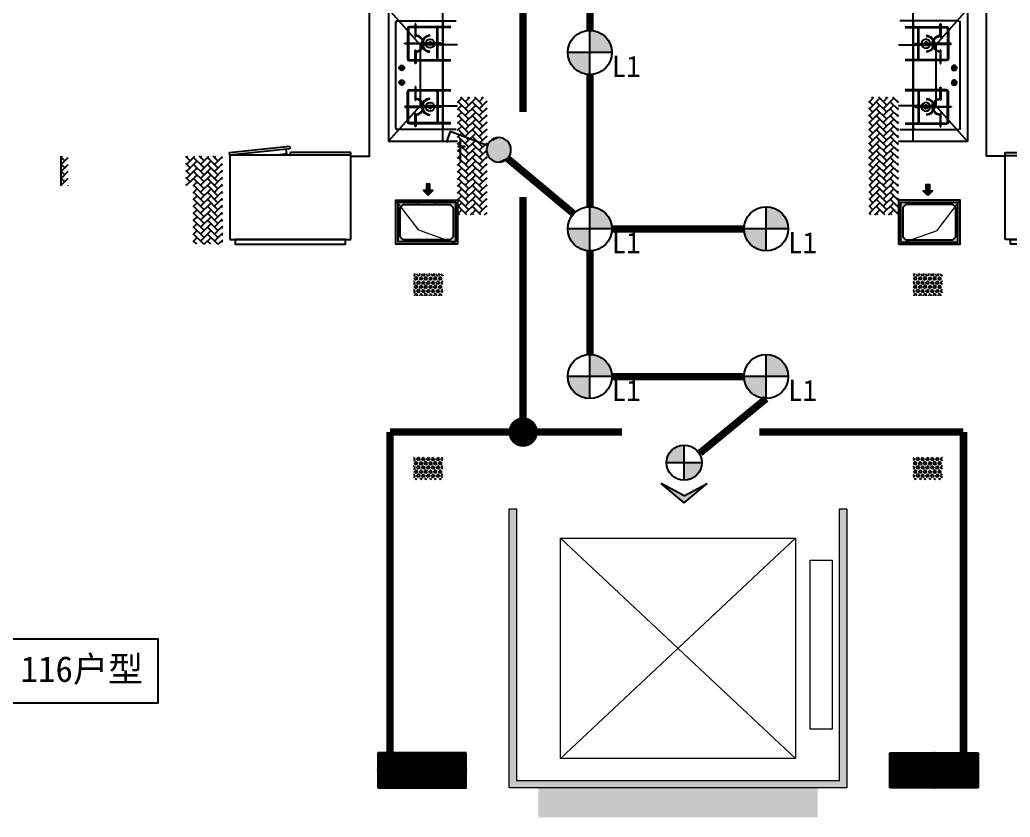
# Model space of a CAD drawing. Extents: x 2803505 to 5851001, y -1372902 to 24339.
# Drawn here: x 3264482 to 3271223, y -887371 to -881944 of the extents above; entities that cross this region are included whole.
import ezdxf
from ezdxf.enums import TextEntityAlignment as Align

# ---------------------------------------------------------------- set-up
doc = ezdxf.new("R2010")
doc.units = 0
doc.header["$LTSCALE"] = 1000
doc.header["$MEASUREMENT"] = 0
doc.layers.get('0').update_dxf_attribs({"linetype": 'CONTINUOUS'})
for name, color, linetype in [('!!电气', 1, 'CONTINUOUS'), ('A-标注', 1, 'CONTINUOUS'), ('AH-FURNITURE', 1, 'CONTINUOUS'), ('DIM-照明', 7, 'CONTINUOUS'), ('E-天花灯具', 92, 'CONTINUOUS'), ('EQUIP-照明', 3, 'CONTINUOUS'), ('EQUIP-箱柜', 3, 'CONTINUOUS'), ('LVTRY', 252, 'CONTINUOUS'), ('WIRE-动力', 7, 'CONTINUOUS'), ('WIRE-照明', 2, 'CONTINUOUS'), ('保温', 6, 'CONTINUOUS'), ('建筑-排气道', 252, 'CONTINUOUS')]:
    doc.layers.add(name, color=color, linetype=linetype)
for name, color, linetype, lineweight in [('3.5方案汇报，与郭总、侯月琴确定户型_t8$0$STAIR', 2, 'CONTINUOUS', 18), ('PUB_HATCH', 8, 'CONTINUOUS', 9), ('填充', 251, 'CONTINUOUS', 5), ('平面-空调预留孔', 252, 'CONTINUOUS', 15), ('立面-洞口示意', 252, 'CONTINUOUS', 13)]:
    doc.layers.add(name, color=color, linetype=linetype, lineweight=lineweight)
doc.styles.add('_TCH_LABEL', font='COMPLEX', dxfattribs={"bigfont": 'GBCBIG'})
doc.styles.add('_TEL_ATTDEF', font='gbenor', dxfattribs={"bigfont": 'gbcbig'})
doc.styles.add('_TEL_DIM', font='SIMPLEX', dxfattribs={"width": 0.8, "height": 3.5, "bigfont": 'HZTXT'})
doc.styles.add('DIM_FONT', font='SIMPLEX', dxfattribs={"width": 0.7, "bigfont": 'GBCBIG'})
doc.styles.add('黑体', font='simhei.ttf')
pattern_1 = [(45, (0, 0), (0, 47.4157523), [100.584, -33.528]), (135, (23.708, 23.708), (3e-15, 47.4157523), [100.584, -33.528])]
pattern_2 = [(90, (0, 0), (-16.49778, 1e-15), [9.525, -19.05]), (210, (0, 0), (8.24889, -14.2874966), [9.525, -19.05]), (150, (6e-16, 9.525), (-8.24889, -14.2874966), [9.525, -19.05])]

# ---------------------------------------------------------------- blocks, each defined once
blk = doc.blocks.new('rtyg7uyhg')
at = {"layer": 'LVTRY'}
for p, q in [((193590.3, 45458.1), (193590.3, 45069.5)), ((194234.6, 45488.8), (193621, 45488.8)), ((193925.8, 45440.4), (193940.1, 45432.2)), ((194265.3, 45069.5), (194265.3, 45458.1)), ((193682.3, 45407), (193887.8, 45407)), ((193896.4, 45429.9), (193857.6, 45326.3)), ((193875.3, 45316), (193945.6, 45401.5)), ((194111.9, 45407), (194173.3, 45407)), ((193621, 45130.8), (193621, 45345.6)), ((193857.6, 45326.3), (193875.3, 45316)), ((194009.6, 45345.6), (194009.6, 45130.8)), ((194050.5, 45130.8), (194050.5, 45345.6)), ((194234.6, 45345.6), (194234.6, 45130.8)), ((193621, 45038.8), (194234.6, 45038.8)), ((193948.3, 45069.5), (193682.3, 45069.5)), ((194173.3, 45069.5), (194111.9, 45069.5))]:
    blk.add_line(p, q, dxfattribs=at)
for centre, radius in [((193866.4, 45437.7), 20.5), ((193989.2, 45437.7), 20.5), ((194071, 45437.7), 20.5), ((193815.3, 45238.2), 25.6), ((194137.5, 45238.2), 25.6)]:
    blk.add_circle(centre, radius, dxfattribs=at)
for centre, radius, start, end in [((193621, 45458.1), 30.7, 89.99999, 179.99999), ((193915.6, 45422.7), 20.5, 59.99999, 159.46231), ((193929.8, 45414.5), 20.5, 320.53767, 59.99999), ((194234.6, 45458.1), 30.7, 359.99999, 89.99999), ((193682.3, 45345.6), 61.4, 89.99999, 179.99999), ((193948.3, 45345.6), 61.4, 359.99999, 89.99999), ((194111.9, 45345.6), 61.4, 89.99999, 179.99999), ((194173.3, 45345.6), 61.4, 359.99999, 89.99999), ((193682.3, 45130.8), 61.4, 179.99999, 269.99999), ((193948.3, 45130.8), 61.4, 269.99999, 359.99999), ((194111.9, 45130.8), 61.4, 179.99999, 269.99999), ((194173.3, 45130.8), 61.4, 269.99999, 359.99999), ((193621, 45069.5), 30.7, 179.99999, 269.99999), ((194234.6, 45069.5), 30.7, 269.99999, 359.99999)]:
    blk.add_arc(centre, radius, start, end, dxfattribs=at)
at = {"layer": 'LVTRY', "style": 'DIM_FONT', "width": 0.8, "flags": 9}
for tag in ['YSIZE', 'XSIZE']:
    blk.add_attdef(tag, (193927.8, 45487.8), '', height=0.5, rotation=89.99999, dxfattribs=at)
blk = doc.blocks.new('A$C60D053AF')
at = {"layer": 'AH-FURNITURE', "color": 8}
for p, q in [((232.5, -90), (128.3, -90)), ((232.5, -110), (128.3, -110)), ((192.5, -71), (327.6, -71)), ((192.5, -91), (327.6, -91)), ((245, -129.5), (245, -122.5)), ((265, -129.5), (265, -122.5)), ((341.7, -96.9), (370, -143.2)), ((355.9, -82.7), (384.2, -129)), ((255, -281), (255, -251)), ((393, -281), (393, -251)), ((255, -281), (393, -281))]:
    blk.add_line(p, q, dxfattribs=at)
for points in [[(170, -68, 1), (170, -94), (192.5, -94), (192.5, -68)], [(234, -251), (414, -251, 0.414214), (424, -241), (424, -111, 0.414214), (414, -101), (234, -101, 0.414214), (224, -111), (224, -241, 0.414214)], [(268, -122.5), (268, -107, 0.414214), (248, -87), (232.5, -87), (232.5, -113), (242, -113), (242, -122.5)], [(242, -152, 1), (268, -152), (268, -129.5), (242, -129.5)], [(383.8, -161.2, 1), (402.2, -142.8), (386.3, -126.9), (367.9, -145.3)]]:
    blk.add_lwpolyline(points, format="xyb", close=True, dxfattribs=at)
for centre, radius in [((100, -100), 30), ((255, -152), 15), ((255, -152), 10), ((393, -152), 15), ((393, -152), 10)]:
    blk.add_circle(centre, radius, dxfattribs=at)
for radius in [40, 20]:
    blk.add_arc((327.6, -111), radius, 45, 90, dxfattribs=at)
blk = doc.blocks.new('A-Kitchen-7')
at = {"layer": 'LVTRY'}
for p, q in [((-518.7, 779.7), (-7.2, 834.3)), ((-515, 756), (-518.7, 779.7)), ((-3.6, 810.6), (-515, 756)), ((-485.6, 760.5), (-484.9, 756)), ((-29.1, 767), (-112.1, 756)), ((-29.1, 767), (-35.2, 806.4)), ((-7.2, 834.3), (-3.6, 810.6)), ((515, 780), (0, 780)), ((0, 756), (0, 780)), ((515, 756), (515, 780)), ((515, 756), (-515, 756)), ((-515, 756), (-515, 40)), ((515, 40), (515, 756)), ((-515, 40), (515, 40))]:
    blk.add_line(p, q, dxfattribs=at)
blk.add_lwpolyline([(-468.9, 40), (-468.9, 0), (468.9, 0), (468.9, 40)], close=True, dxfattribs=at)
blk = doc.blocks.new('FRSDFDGDGDRGDR')
at = {"layer": '平面-空调预留孔', "color": 252}
for p, q in [((699618.9, 775447.8), (699746.3, 775447.8)), ((699746.3, 775447.8), (699746.3, 775355.4)), ((699612.3, 775044), (699612.3, 775441.2)), ((699719.9, 775342.2), (699719.9, 775143)), ((699726.5, 775348.8), (699739.7, 775348.8)), ((699726.5, 775136.4), (699739.7, 775136.4)), ((699746.3, 775129.8), (699746.3, 775037.4)), ((699746.3, 775037.4), (699618.9, 775037.4))]:
    blk.add_line(p, q, dxfattribs=at)
blk.add_lwpolyline([(699766.1, 775166.7), (699792.5, 775153.5), (699792.5, 775057.2), (699766.1, 775044), (699766.1, 775017.6), (699618.9, 775017.6, -0.414214), (699592.5, 775044), (699592.5, 775441.2, -0.414214), (699618.9, 775467.6), (699766.1, 775467.6), (699766.1, 775441.2), (699792.5, 775428), (699792.5, 775331.6), (699766.1, 775318.4)], format="xyb", close=True, dxfattribs=at)
for centre, radius in [((699739.7, 775331.6), 10.6), ((699739.7, 775243.2), 15.8), ((699739.7, 775153.5), 10.6)]:
    blk.add_circle(centre, radius, dxfattribs=at)
for centre, start, end in [((699618.9, 775441.2), 90, 180), ((699726.5, 775342.2), 90, 180), ((699739.7, 775355.4), 270, 360), ((699726.5, 775143), 180, 270), ((699739.7, 775129.8), 0, 90), ((699618.9, 775044), 180, 270)]:
    blk.add_arc(centre, 6.6, start, end, dxfattribs=at)
blk = doc.blocks.new('*U153')
h = blk.add_hatch(color=5)
h.set_gradient(color1=(0, 0, 255), rotation=180, tint=1)
h.paths.add_polyline_path([(0, 0), (-6.35, -6.35), (-6.35, -2.159), (-15, -2.159), (-15, 2.159), (-6.35, 2.159), (-6.35, 6.35)])
at = {"color": 0, "linetype": 'Continuous'}
blk.add_lwpolyline([(0, 0), (-6.35, -6.35), (-6.35, -2.159), (-15, -2.159), (-15, 2.159), (-6.35, 2.159), (-6.35, 6.35)], close=True, dxfattribs=at)
blk = doc.blocks.new('GDGDRGDRGRD')
at = {"layer": 'PUB_HATCH'}
blk.add_hatch(color=252, dxfattribs=at).paths.add_polyline_path([(430319.8, 370173.6), (430319.8, 370443.6), (430179.8, 370443.6), (430179.8, 370428.6), (430284.8, 370428.6), (430304.8, 370408.6), (430304.8, 370208.6), (430284.8, 370188.6), (429964.8, 370188.6), (429944.8, 370208.6), (429944.8, 370408.6), (429964.8, 370428.6), (430069.8, 370428.6), (430069.8, 370443.6), (429929.8, 370443.6), (429929.8, 370173.6)])
at = {"layer": 'LVTRY', "color": 251}
for p, q in [((430080.5, 371515.4), (429864.6, 371758.3)), ((430334.8, 371758.3), (429864.6, 371758.3)), ((429864.6, 371758.3), (429864.6, 370858.3)), ((430234.8, 370858.3), (430234.8, 371758.3)), ((430334.8, 371515.4), (430080.5, 371515.4)), ((430080.5, 371515.4), (430080.5, 371100.3)), ((429864.6, 370858.3), (430080.5, 371100.3)), ((430080.5, 371100.3), (430334.8, 371100.3)), ((429864.6, 370858.3), (430334.8, 370858.3))]:
    blk.add_line(p, q, dxfattribs=at)
at = {"layer": 'LVTRY'}
for p, q in [((429914.8, 370948.3), (429914.8, 371668.3)), ((429924.8, 371678.3), (430324.8, 371678.3)), ((429994.8, 371628.3), (429994.8, 371418.3)), ((429999.8, 371628.3), (429999.8, 371418.3)), ((430289.8, 371638.3), (430004.8, 371638.3)), ((430289.8, 371633.3), (430004.8, 371633.3)), ((430045.1, 371658.3), (430045.1, 371568.3)), ((430049.6, 371658.3), (430045.1, 371658.3)), ((430049.6, 371568.3), (430049.6, 371658.3)), ((430194.8, 371418.3), (430194.8, 371628.3)), ((430199.8, 371418.3), (430199.8, 371628.3)), ((430234.8, 371668.3), (430234.8, 370948.3)), ((430045.1, 371568.3), (430049.6, 371568.3)), ((429974.8, 371525.6), (430102.3, 371525.6)), ((429974.8, 371521.1), (429974.8, 371525.6)), ((430102.3, 371521.1), (429974.8, 371521.1)), ((430219.8, 371525.6), (430092.3, 371525.6)), ((430092.3, 371525.6), (430092.3, 371521.1)), ((430092.3, 371521.1), (430219.8, 371521.1)), ((430102.3, 371525.6), (430102.3, 371521.1)), ((430219.8, 371521.1), (430219.8, 371525.6)), ((430234.8, 371100.3), (430234.8, 371515.4)), ((430004.8, 371413.3), (430289.8, 371413.3)), ((430045.1, 371388.3), (430045.1, 371478.3)), ((430045.1, 371478.3), (430049.6, 371478.3)), ((430049.6, 371478.3), (430049.6, 371388.3)), ((429935.4, 371358.3), (429974.2, 371358.3)), ((429954.8, 371338.9), (429954.8, 371377.7)), ((430004.8, 371408.3), (430289.8, 371408.3)), ((430049.6, 371388.3), (430045.1, 371388.3)), ((429954.8, 371238.9), (429954.8, 371277.7)), ((429935.4, 371258.3), (429974.2, 371258.3)), ((430045.1, 371228.3), (430045.1, 371138.3)), ((430049.6, 371228.3), (430045.1, 371228.3)), ((430049.6, 371138.3), (430049.6, 371228.3)), ((429994.8, 370988.3), (429994.8, 371198.3)), ((429999.8, 370988.3), (429999.8, 371198.3)), ((430004.8, 371208.3), (430289.8, 371208.3)), ((430004.8, 371203.3), (430289.8, 371203.3)), ((430194.8, 371198.3), (430194.8, 370988.3)), ((430199.8, 371198.3), (430199.8, 370988.3)), ((430102.3, 371095.6), (429974.8, 371095.6)), ((429974.8, 371095.6), (429974.8, 371091.1)), ((429974.8, 371091.1), (430102.3, 371091.1)), ((430045.1, 371138.3), (430049.6, 371138.3)), ((430092.3, 371091.1), (430092.3, 371095.6)), ((430092.3, 371095.6), (430219.8, 371095.6)), ((430219.8, 371091.1), (430092.3, 371091.1)), ((430102.3, 371091.1), (430102.3, 371095.6)), ((430219.8, 371095.6), (430219.8, 371091.1)), ((430045.1, 370958.3), (430045.1, 371048.3)), ((430045.1, 371048.3), (430049.6, 371048.3)), ((430049.6, 371048.3), (430049.6, 370958.3)), ((430289.8, 370983.3), (430004.8, 370983.3)), ((430289.8, 370978.3), (430004.8, 370978.3)), ((430049.6, 370958.3), (430045.1, 370958.3)), ((430324.8, 370938.3), (429924.8, 370938.3))]:
    blk.add_line(p, q, dxfattribs=at)
at = {"layer": 'LVTRY', "color": 252}
for p, q in [((430069.8, 370428.6), (430069.8, 370443.6)), ((430179.8, 370428.6), (430179.8, 370443.6))]:
    blk.add_line(p, q, dxfattribs=at)
at = {"layer": 'LVTRY'}
blk.add_lwpolyline([(429608.8, 370758.3), (429734.8, 370758.3), (429734.8, 371758.3), (427634.8, 371758.3)], dxfattribs=at)
at = {"layer": 'LVTRY', "color": 252}
for points in [[(430334.8, 370158.6), (429914.8, 370158.6), (429914.8, 370458.6), (430334.8, 370458.6)], [(430319.8, 370173.6), (429929.8, 370173.6), (429929.8, 370443.6), (430319.8, 370443.6)], [(429964.8, 370428.6), (430284.8, 370428.6), (430304.8, 370408.6), (430304.8, 370208.6), (430284.8, 370188.6), (429964.8, 370188.6), (429944.8, 370208.6), (429944.8, 370408.6), (429964.8, 370428.6)]]:
    blk.add_lwpolyline(points, close=True, dxfattribs=at)
at = {"layer": 'LVTRY'}
for centre, radius in [((430147.3, 371523.3), 29.7), ((430147.3, 371523.3), 11.7), ((429954.8, 371358.3), 17), ((429954.8, 371258.3), 17), ((430147.3, 371093.3), 29.7), ((430147.3, 371093.3), 11.7)]:
    blk.add_circle(centre, radius, dxfattribs=at)
for centre, radius, start, end in [((429924.8, 371668.3), 10, 90, 180), ((430004.8, 371628.3), 10, 90, 180), ((430004.8, 371628.3), 5, 90, 180), ((430189.8, 371628.3), 10, 0, 90), ((430189.8, 371628.3), 5, 0, 90), ((430224.8, 371668.3), 10, 0, 90), ((430047.3, 371523.3), 56.7, 2.27424, 87.72576), ((430047.3, 371523.3), 52.2, 2.47041, 87.52959), ((430147.3, 371523.3), 56.7, 92.27424, 177.72576), ((430147.3, 371523.3), 52.2, 92.47041, 177.52959), ((430047.3, 371523.3), 56.7, 272.27424, 357.72576), ((430047.3, 371523.3), 52.2, 272.47041, 357.52959), ((430147.3, 371523.3), 56.7, 182.27424, 267.72576), ((430147.3, 371523.3), 52.2, 182.47041, 267.52959), ((430004.8, 371418.3), 10, 180, 270), ((430004.8, 371418.3), 5, 180, 270), ((430189.8, 371418.3), 5, 270, 0), ((430189.8, 371418.3), 10, 270, 0), ((430004.8, 371198.3), 10, 90, 180), ((430004.8, 371198.3), 5, 90, 180), ((430047.3, 371093.3), 56.7, 2.27424, 87.72576), ((430047.3, 371093.3), 52.2, 2.47041, 87.52959), ((430147.3, 371093.3), 56.7, 92.27424, 177.72576), ((430147.3, 371093.3), 52.2, 92.47041, 177.52959), ((430189.8, 371198.3), 10, 0, 90), ((430189.8, 371198.3), 5, 0, 90), ((430047.3, 371093.3), 56.7, 272.27424, 357.72576), ((430047.3, 371093.3), 52.2, 272.47041, 357.52959), ((430147.3, 371093.3), 56.7, 182.27424, 267.72576), ((430147.3, 371093.3), 52.2, 182.47041, 267.52959), ((429924.8, 370948.3), 10, 180, 270), ((430004.8, 370988.3), 10, 180, 270), ((430004.8, 370988.3), 5, 180, 270), ((430189.8, 370988.3), 5, 270, 0), ((430189.8, 370988.3), 10, 270, 0), ((430224.8, 370948.3), 10, 270, 0)]:
    blk.add_arc(centre, radius, start, end, dxfattribs=at)
at = {"layer": '立面-洞口示意', "color": 252}
blk.add_lwpolyline([(430334.8, 370158.6), (430071.3, 370252.5), (429914.8, 370458.6)], dxfattribs=at)
at = {"xscale": -1, "rotation": 270}
blk.add_blockref('FRSDFDGDGDRGDR', (-345582.7, -327434.2), dxfattribs=at)
at = {"rotation": 270}
blk.add_blockref('A$C60D053AF', (430334.8, 372358.3), dxfattribs=at)
at = {"xscale": -1}
blk.add_blockref('rtyg7uyhg', (622599.6, 326769.5), dxfattribs=at)
at = {"layer": 'LVTRY', "color": 1, "extrusion": (0, 0, -1), "xscale": -0.7999999999883585, "yscale": 0.7999999999883585, "zscale": -0.7999999999883585}
blk.add_blockref('A-Kitchen-7', (-429196.8, 370158.6), dxfattribs=at)
at = {"layer": '建筑-排气道', "xscale": -5, "yscale": 5, "zscale": 5, "rotation": 90}
blk.add_blockref('*U153', (430134.7, 370490.9), dxfattribs=at)
blk = doc.blocks.new('GDFGDGRD')
at = {"layer": '保温', "linetype": 'ByBlock', "ltscale": 10}
h = blk.add_hatch(dxfattribs=at)
h.set_pattern_fill('AR-HBONE', color=251, scale=55)
h.set_pattern_definition(pattern_1)
h.paths.add_polyline_path([(431616.6, 372623.9), (431816.6, 372623.9), (431816.7, 373423.7), (431616.7, 373423.7)])
h = blk.add_hatch(dxfattribs=at)
h.set_pattern_fill('AR-HBONE', color=251, scale=55)
h.set_pattern_definition(pattern_1)
h.paths.add_polyline_path([(434616.6, 372623.9), (434416.6, 372623.9), (434416.5, 373423.7), (434616.5, 373423.7)])
h = blk.add_hatch(dxfattribs=at)
h.set_pattern_fill('AR-HBONE', color=251, scale=55)
h.set_pattern_definition(pattern_1)
h.paths.add_polyline_path([(428966.6, 372823.7), (428966.6, 373023.7), (428916.6, 373023.7), (428916.6, 372823.7)])
h = blk.add_hatch(dxfattribs=at)
h.set_pattern_fill('AR-HBONE', color=251, scale=55)
h.set_pattern_definition(pattern_1)
h.paths.add_polyline_path([(429816.6, 372823.7), (429816.6, 373023.7), (429766.6, 373023.7), (429766.6, 372823.7)])
h = blk.add_hatch(dxfattribs=at)
h.set_pattern_fill('AR-HBONE', color=251, scale=55)
h.set_pattern_definition(pattern_1)
h.paths.add_polyline_path([(430017.8, 372423.6), (430016.6, 373023.7), (429816.6, 373023.7), (429817.8, 372423.6)])
at = {"layer": '保温', "linetype": 'Continuous', "ltscale": 10}
h = blk.add_hatch(dxfattribs=at)
h.set_pattern_fill('HEX', color=251, scale=10, angle=90, style=0)
h.set_pattern_definition(pattern_2)
h.paths.add_polyline_path([(431316.6, 372073.7), (431516.6, 372073.7), (431516.7, 372223.7), (431316.7, 372223.7)])
h = blk.add_hatch(dxfattribs=at)
h.set_pattern_fill('HEX', color=251, scale=10, angle=90, style=0)
h.set_pattern_definition(pattern_2)
h.paths.add_polyline_path([(434916.6, 372073.7), (434716.6, 372073.7), (434716.5, 372223.7), (434916.5, 372223.7)])
h = blk.add_hatch(dxfattribs=at)
h.set_pattern_fill('HEX', color=251, scale=10, angle=90, style=0)
h.set_pattern_definition(pattern_2)
h.paths.add_polyline_path([(431316.6, 370823.7), (431516.6, 370823.7), (431516.7, 370973.7), (431316.7, 370973.7)])
h = blk.add_hatch(dxfattribs=at)
h.set_pattern_fill('HEX', color=251, scale=10, angle=90, style=0)
h.set_pattern_definition(pattern_2)
h.paths.add_polyline_path([(434916.6, 370823.7), (434716.6, 370823.7), (434716.5, 370973.7), (434916.5, 370973.7)])
h = blk.add_hatch(dxfattribs=at)
h.set_pattern_fill('HEX', color=251, scale=10, angle=90, style=0)
h.set_pattern_definition([(90, (-70765.891, -151624.736), (-16.49778, 1e-15), [9.525, -19.05]), (210, (-70765.891, -151624.736), (8.24889, -14.2874966), [9.525, -19.05]), (150, (-70765.891, -151615.211), (-8.24889, -14.2874966), [9.525, -19.05])])
h.paths.add_polyline_path([(434066.6, 368523.7), (434066.6, 368723.7), (432166.6, 368723.7), (432166.6, 368523.7)])
at = {"layer": '保温', "color": 251, "linetype": 'ByBlock', "ltscale": 10}
blk.add_line((428916.6, 373023.7), (428916.6, 372823.7), dxfattribs=at)
blk = doc.blocks.new('A$C66B635E3')
at = {"layer": '填充'}
h = blk.add_hatch(dxfattribs=at)
h.set_pattern_fill('隔热材料02', color=252, scale=100, style=0)
h.set_pattern_definition([(0, (-1161708.397, -603838.63), (0, 50), []), (0, (-1161708.397, -603821.964), (0, 50), []), (270, (-1161664.656, -603813.333), (50, -9e-15), [5.01775, -44.98225]), (270, (-1161702.115, -603813.333), (50, -9e-15), [5.01775, -44.98225]), (90, (-1161676.603, -603847.26), (-50, 3e-15), [5.01775, -44.98225]), (90, (-1161690.17, -603847.26), (-50, 3e-15), [5.01775, -44.98225]), (180, (-1161658.373, -603855.3), (-6e-15, -50), [50.02425, 0.02425]), (135, (-1161672.33, -603852.79), (3e-15, 49.99987405), [4.268, -66.44275]), (116.56505, (-1161625.348, -603849.77), (0.00011283, 49.99993342), [2.805, -108.9985]), (116.56505, (-1161675.348, -603849.77), (0.00011283, 49.99993342), [2.805, -108.9985]), (153.43495, (-1161617.313, -603855.298), (-0.0001128, 49.9999334), [5.61, -106.1935]), (153.43495, (-1161667.313, -603855.298), (-0.0001128, 49.9999334), [5.61, -106.1935]), (63.43495, (-1161626.603, -603842.244), (-0.00011283, 49.99993342), [26.714, -85.0895]), (63.43495, (-1161676.603, -603842.244), (-0.00011283, 49.99993342), [26.714, -85.0895]), (116.56505, (-1161614.656, -603813.333), (0.00011283, 49.99993342), [2.805, -108.9985]), (116.56505, (-1161664.656, -603813.333), (0.00011283, 49.99993342), [2.805, -108.9985]), (135, (-1161665.91, -603810.824), (3e-15, 49.99987405), [4.268, -66.44275]), (153.43495, (-1161618.93, -603807.806), (-0.0001128, 49.9999334), [5.61, -106.1935]), (153.43495, (-1161668.93, -603807.806), (-0.0001128, 49.9999334), [5.61, -106.1935]), (45, (-1161700.86, -603810.824), (0, 49.99987405), [4.268, -66.44275]), (63.43495, (-1161652.115, -603813.333), (-0.00011283, 49.99993342), [2.805, -108.9985]), (63.43495, (-1161702.115, -603813.333), (-0.00011283, 49.99993342), [2.805, -108.9985]), (26.56505, (-1161647.842, -603807.806), (0.0001128, 49.9999334), [5.61, -106.1935]), (26.56505, (-1161697.842, -603807.806), (0.0001128, 49.9999334), [5.61, -106.1935]), (116.56505, (-1161640.168, -603842.244), (0.00011283, 49.99993342), [26.714, -85.0895]), (116.56505, (-1161690.168, -603842.244), (0.00011283, 49.99993342), [26.714, -85.0895]), (45, (-1161694.44, -603852.79), (0, 49.99987405), [4.268, -66.44275]), (63.43495, (-1161641.422, -603849.77), (-0.00011283, 49.99993342), [2.805, -108.9985]), (63.43495, (-1161691.422, -603849.77), (-0.00011283, 49.99993342), [2.805, -108.9985]), (26.56505, (-1161649.46, -603855.298), (0.0001128, 49.9999334), [5.61, -106.1935]), (26.56505, (-1161699.46, -603855.298), (0.0001128, 49.9999334), [5.61, -106.1935])])
h.paths.add_polyline_path([(13600, 6800), (13650, 6800), (13650, 4900), (11350, 4900), (11350, 6800), (11400, 6800), (11400, 4950), (13600, 4950)])
at = {"color": 252}
blk.add_lwpolyline([(7952.9, 5913.6), (8958.9, 5913.6), (8958.9, 5477.6), (7952.9, 5477.6)], close=True, dxfattribs=at)
at = {"layer": '3.5方案汇报，与郭总、侯月琴确定户型_t8$0$STAIR', "color": 252}
for p, q in [((13300, 6600), (11700, 5100)), ((11700, 6600), (13300, 5100))]:
    blk.add_line(p, q, dxfattribs=at)
for points in [[(11700, 5100), (11700, 6600), (13300, 6600), (13300, 5100)], [(13400, 5300), (13400, 6450), (13550, 6450), (13550, 5300)]]:
    blk.add_lwpolyline(points, close=True, dxfattribs=at)
at = {"layer": '填充', "color": 252}
blk.add_lwpolyline([(13600, 6800), (13650, 6800), (13650, 4900), (11350, 4900), (11350, 6800), (11400, 6800), (11400, 4950), (13600, 4950)], close=True, dxfattribs=at)
at = {"color": 252}
for name, p in [('GDGDRGDRGRD', (-419334.8, -361557.7)), ('GDFGDGRD', (-420616.6, -363823.7))]:
    blk.add_blockref(name, p, dxfattribs=at)
at = {"color": 252, "xscale": -1}
blk.add_blockref('GDGDRGDRGRD', (444334.8, -361558.3), dxfattribs=at)
at = {"color": 252, "style": '黑体'}
blk.add_text('116户型', height=175, dxfattribs=at).set_placement((8025, 5621.5))
blk = doc.blocks.new('*X8')
at = {"color": 0}
for p, q in [((-250, 32.8), (-82.8, 200)), ((-250, 68.2), (-118.2, 200)), ((-250, 103.6), (-153.6, 200)), ((-250, 138.9), (-188.9, 200)), ((-250, 174.3), (-224.3, 200)), ((-247.5, 0), (-47.5, 200)), ((-212.1, 0), (-12.1, 200)), ((-176.8, 0), (23.2, 200)), ((-141.4, 0), (58.6, 200)), ((-106.1, 0), (93.9, 200)), ((-70.7, 0), (129.3, 200)), ((-35.4, 0), (164.6, 200)), ((0, 0), (200, 200)), ((35.4, 0), (235.4, 200)), ((70.7, 0), (250, 179.3)), ((106.1, 0), (250, 143.9)), ((141.4, 0), (250, 108.6)), ((176.8, 0), (250, 73.2)), ((212.1, 0), (250, 37.9)), ((247.5, 0), (250, 2.5))]:
    blk.add_line(p, q, dxfattribs=at)
blk = doc.blocks.new('$equip$00001421')
for p, q in [((0.75, 0.6), (-0.75, 0.6)), ((-0.75, 0.6), (-0.75, 0)), ((0.75, 0), (0.75, 0.6)), ((-0.75, 0), (0.75, 0))]:
    blk.add_line(p, q)
at = {"const_width": 0.6}
blk.add_lwpolyline([(-0.75, 0.3), (0.75, 0.3)], dxfattribs=at)
for p in [(0, 0.6), (-0.75, 0.3), (0.75, 0.3), (0, 0)]:
    blk.add_point(p)
at = {"xscale": 0.00300000000061118, "yscale": 0.00300000000061118, "zscale": 0.00300000000061118}
blk.add_blockref('*X8', (0, 0), dxfattribs=at)
at = {"style": '_TCH_LABEL', "flags": 9}
blk.add_attdef('A', (0, 0), '', height=0.00002, dxfattribs=at)
blk = doc.blocks.new('DFADS')
at = {"layer": 'A-标注'}
h = blk.add_hatch(color=251, dxfattribs=at)
h.paths.add_polyline_path([(3405.6, 358.33), (3411.6, 358.33, 0.414214), (3405.6, 364.33)])
h.paths.add_polyline_path([(3399.6, 358.33, 0.414214), (3405.6, 352.33), (3405.6, 358.33)])
at = {"layer": 'A-标注', "color": 92}
for p, q in [((3405.6, 352.33), (3405.6, 364.33)), ((3411.6, 358.33), (3399.6, 358.33))]:
    blk.add_line(p, q, dxfattribs=at)
blk.add_circle((3405.6, 358.33), 6, dxfattribs=at)
at = {"layer": 'A-标注', "color": 3, "style": '黑体'}
blk.add_text('L1', height=5.76, dxfattribs=at).set_placement((3411.58, 351.7))
blk = doc.blocks.new('SRTF')
at = {"layer": 'A-标注'}
h = blk.add_hatch(color=251, dxfattribs=at)
h.paths.add_polyline_path([(3479.447, 924.12), (3480.775, 925.68), (3479.447, 927.239), (3480.295, 925.68)])
edge = h.paths.add_edge_path()
edge.add_line((3478.039, 925.68), (3476.839, 925.68))
edge.add_arc((3478.039, 925.68), 1.2, 540, 630)
edge.add_line((3478.039, 924.48), (3478.039, 925.68))
edge = h.paths.add_edge_path()
edge.add_line((3478.039, 926.88), (3478.039, 925.68))
edge.add_line((3478.039, 925.68), (3479.239, 925.68))
edge.add_arc((3478.039, 925.68), 1.2, 360, 450)
at = {"layer": 'A-标注', "color": 92}
for p, q in [((3478.039, 924.48), (3478.039, 926.88)), ((3480.775, 925.68), (3479.447, 927.239)), ((3480.295, 925.68), (3479.447, 927.239)), ((3479.239, 925.68), (3476.839, 925.68)), ((3480.775, 925.68), (3479.447, 924.12)), ((3480.295, 925.68), (3479.447, 924.12))]:
    blk.add_line(p, q, dxfattribs=at)
blk.add_circle((3478.039, 925.68), 1.2, dxfattribs=at)
blk = doc.blocks.new('$equip$00001822')
for p, q in [((0.147, 0.356), (0.625, 0.833)), ((0.625, 0.833), (0.766, 0.692))]:
    blk.add_line(p, q)
blk.add_circle((0, 0.208), 0.208)
for p in [(0, 0.417), (-0.208, 0.208), (0.208, 0.208), (-0.015, 0.001)]:
    blk.add_point(p)
for points in [[(-0.104, 0.389), (0.104, 0.389), (-0.18, 0.313), (0.18, 0.313)], [(0, 0.417), (0, 0.417), (-0.104, 0.389), (0.104, 0.389)], [(-0.18, 0.313), (0.18, 0.313), (-0.208, 0.208), (0.208, 0.208)], [(-0.18, 0.104), (0.18, 0.104), (-0.208, 0.208), (0.208, 0.208)], [(-0.104, 0.028), (0.104, 0.028), (-0.18, 0.104), (0.18, 0.104)], [(0, 0), (0, 0), (-0.104, 0.028), (0.104, 0.028)]]:
    blk.add_solid(points)
at = {"color": 7, "style": '_TEL_DIM'}
blk.add_attdef('$TEXT$', text='', height=0.4, dxfattribs=at).set_placement((0.581, 0.465), align=Align.MIDDLE_CENTER)
at = {"color": 7, "style": '_TEL_DIM', "flags": 1}
blk.add_attdef('A', text='', height=0.00002, dxfattribs=at).set_placement((0, 0), align=Align.MIDDLE_CENTER)

msp = doc.modelspace()

# ---------------------------------------------------------------- linework, layer by layer
at = {"layer": 'DIM-照明', "const_width": 100}
msp.add_lwpolyline([(3267958.1, -884750.4, -1), (3267858.1, -884750.4, -1)], format="xyb", close=True, dxfattribs=at)
at = {"layer": 'WIRE-动力', "color": 6, "const_width": 50}
for points in [[(3267425.8, -880654.3), (3267708.9, -880654.3), (3267908.1, -880863.1), (3267908.1, -882572.1)], [(3267908.1, -883150.4), (3267908.1, -884750.4)], [(3267002.2, -884750.4), (3267002.2, -886932)], [(3267002.2, -884750.4), (3267708.1, -884750.4)], [(3267708.1, -884750.4), (3268540.2, -884750.4)], [(3268540.2, -884750.4), (3268581.3, -884750.4)], [(3269515.9, -884750.4), (3270905.2, -884750.4)], [(3270905.2, -884750.4), (3270905.2, -886932)]]:
    msp.add_lwpolyline(points, dxfattribs=at)
at = {"layer": 'WIRE-照明', "color": 2, "linetype": 'Continuous', "const_width": 50}
for points in [[(3268362.1, -882017), (3268362.1, -881317)], [(3268362.1, -883217.3), (3268362.1, -882317)], [(3267799.1, -882886.1), (3268252.6, -883264.8)], [(3268512.1, -883367.3), (3269412.1, -883367.3)], [(3268362.1, -884222.3), (3268362.1, -883517.3)], [(3268512.1, -884372.3), (3269412.1, -884372.3)], [(3269112.1, -884892.3), (3269562.1, -884522.3)]]:
    msp.add_lwpolyline(points, dxfattribs=at)

# ---------------------------------------------------------------- block references
at = {"layer": '!!电气'}
msp.add_blockref('A$C66B635E3', (3256462.1, -892072), dxfattribs=at)
at = {"layer": 'E-天花灯具', "xscale": 25.0000479811577, "yscale": 25.0000479811577, "zscale": 25.0000479811577}
for p in [(3183221.9, -891125.2), (3183221.9, -892325.5), (3184421.9, -892325.5), (3183221.9, -893330.5), (3184421.9, -893330.5)]:
    msp.add_blockref('DFADS', p, dxfattribs=at)
at = {"layer": 'E-天花灯具', "xscale": 100.0001919246308, "yscale": 100.0001919246308, "zscale": 100.0001919246308, "rotation": 270}
msp.add_blockref('SRTF', (3176435.8, -537153.8), dxfattribs=at)
at = {"layer": 'EQUIP-照明', "color": 2}
ref = msp.add_blockref('$equip$00001822', (3267776.3, -882905.2), dxfattribs=dict(at, xscale=-399.9999999999999, yscale=400, zscale=400, rotation=24.20680090687329))
ref.add_attrib('$TEXT$', 't', dxfattribs={"layer": '0', "color": 7, "height": 160, "style": '_TEL_ATTDEF'}).set_placement((3267488.3, -882830.9), align=Align.MIDDLE_CENTER)
at = {"layer": 'EQUIP-箱柜', "color": 2, "xscale": 400, "yscale": 400, "zscale": 400}
msp.add_blockref('$equip$00001421', (3267219.8, -887172), dxfattribs=at)
at = {"layer": 'EQUIP-箱柜', "color": 2, "xscale": -399.9999999999999, "yscale": 400, "zscale": 400, "rotation": 359.9998326478016}
msp.add_blockref('$equip$00001421', (3270704.5, -887172), dxfattribs=at)

doc.saveas('drawing.dxf')
